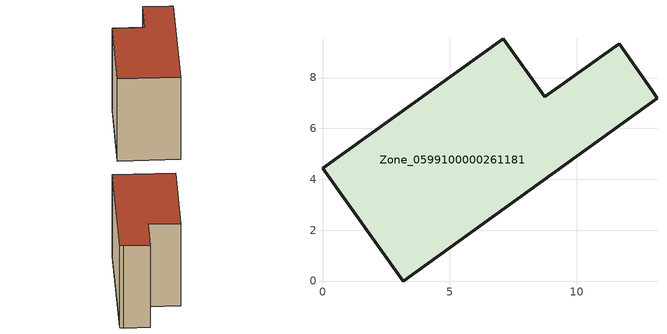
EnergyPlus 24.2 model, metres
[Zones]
Zone_0599100000261181
 floor ground (C_G): 7.11,9.52 8.73,7.24 11.67,9.34 12.97,7.48 13.15,7.19 3.17,0 0,4.44 z0
 wall outside (C_F): 8.73,7.24 7.11,9.52 0,4.44 3.17,0 13.15,7.19 12.97,7.48 11.67,9.34 8.73,7.24 z0:8.1
 roof outside (C_R): 12.97,7.48 11.67,9.34 8.73,7.24 7.11,9.52 0,4.44 3.17,0 13.15,7.19 z8.1
[BUILDING]
Pand.0599100000261181: North Axis=0; Terrain=City; Loads Convergence Tolerance Value=0.04; Temperature Convergence Tolerance Value=0.4; Solar Distribution=FullExterior; Maximum Number of Warmup Days=25; Minimum Number of Warmup Days=1
[Site:Location]
Rotterdam.The.Hague.AP_ZH_NLD Design_Conditions: Latitude=51.96; Longitude=4.45; Time Zone=1; Elevation=-4.5
[SITE:GROUNDTEMPERATURE:BUILDINGSURFACE]
18, 18, 18, 18, 18, 18, 18, 18, 18, 18, 18, 18
[MATERIAL] Thermal Absorptance=0.9; Solar Absorptance=0.7; Visible Absorptance=0.7
Name | Roughness | Thickness | Conductivity | Density | Specific Heat
G.TI.1975-1991 | MediumSmooth | 0.15 | 0.288461 | 540 | 1210
F.TI.1975-1991 | Rough | 0.3 | 0.230769 | 1920 | 840
R.TI.1975-1991 | MediumRough | 0.2 | 0.153846 | 1500 | 1000
[CONSTRUCTION]
C_G: G.TI.1975-1991
C_F: F.TI.1975-1991
C_R: R.TI.1975-1991
[ZONE]
Zone_0599100000261181: Type=1; Multiplier=1; Ceiling Height=Autocalculate; Volume=Autocalculate; Floor Area=autocalculate; Part of Total Floor Area=Yes
[ZONEINFILTRATION:DESIGNFLOWRATE]
Infil_Zone_0599100000261181: Zone or ZoneList or Space or SpaceList=Zone_0599100000261181; Schedule=AlwaysOn; Design Flow Rate Calculation Method=Flow/Area; Flow Rate per Floor Area=0.003; Constant Term Coefficient=1; Temperature Term Coefficient=0; Velocity Term Coefficient=0; Velocity Squared Term Coefficient=0
[HVACTEMPLATE:ZONE:IDEALLOADSAIRSYSTEM]
Zone_0599100000261181: Maximum Heating Supply Air Temperature=50; Minimum Cooling Supply Air Temperature=13; Maximum Heating Supply Air Humidity Ratio=0.0156; Minimum Cooling Supply Air Humidity Ratio=0.0077; Heating Limit=NoLimit; Cooling Limit=NoLimit; Dehumidification Control Type=ConstantSensibleHeatRatio; Cooling Sensible Heat Ratio=0.7; Dehumidification Setpoint=60; Humidification Control Type=None; Humidification Setpoint=30; Outdoor Air Method=None; Outdoor Air Flow Rate per Person=0.00944; Outdoor Air Flow Rate per Zone Floor Area=0; Outdoor Air Flow Rate per Zone=0; Demand Controlled Ventilation Type=None; Outdoor Air Economizer Type=NoEconomizer; Heat Recovery Type=None; Sensible Heat Recovery Effectiveness=0.7; Latent Heat Recovery Effectiveness=0.65
[ZONECONTROL:THERMOSTAT]
ThermostatControl_Zone_0599100000261181: Zone or ZoneList=Zone_0599100000261181; Control Type Schedule=DualSetpointControlType; Control 1=Thermostat_Zone_0599100000261181; Temperature Difference Between Cutout And Setpoint=0
[THERMOSTATSETPOINT:DUALSETPOINT]
Thermostat_Zone_0599100000261181: Heating Setpoint Temperature Schedule=HeatingSetpoint_Zone_0599100000261181; Cooling Setpoint Temperature Schedule=CoolingSetpoint_Zone_0599100000261181
[SCHEDULE:COMPACT]
HeatingSetpoint_Zone_0599100000261181: Through: 12/31, For: AllDays, Until: 24:00, 21
CoolingSetpoint_Zone_0599100000261181: Through: 12/31, For: AllDays, Until: 24:00, 24
DualSetpointControlType: Through: 12/31, For: AllDays, Until: 24:00, 4
AlwaysOn: Through: 12/31, For: AllDays, Until: 24:00, 1
